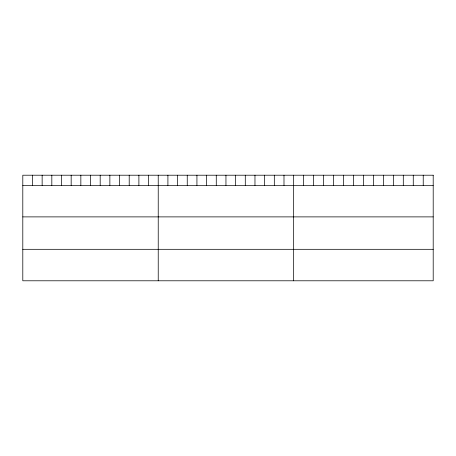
<?xml version="1.0" encoding="UTF-8"?>
<svg xmlns="http://www.w3.org/2000/svg" width="456" height="456" viewBox="0 0 456 456"><rect width="100%" height="100%" fill="white"/><g stroke="black" fill="none" stroke-linecap="round" stroke-linejoin="round"><path stroke-width="0.68" d="M22.8 185.41L433.2 185.41M22.8 216.885L433.2 216.885M22.8 249.312L433.2 249.312M423.231 175.212L423.231 185.41M413.267 175.212L413.267 185.41M403.298 175.212L403.298 185.41M393.334 175.212L393.334 185.41M383.365 175.212L383.365 185.41M373.401 175.212L373.401 185.41M363.432 175.212L363.432 185.41M353.463 175.212L353.463 185.41M343.499 175.212L343.499 185.41M333.53 175.212L333.53 185.41M323.566 175.212L323.566 185.41M313.597 175.212L313.597 185.41M303.633 175.212L303.633 185.41M293.664 175.212L293.664 280.788M283.991 175.212L283.991 185.41M274.318 175.212L274.318 185.41M264.645 175.212L264.645 185.41M254.967 175.212L254.967 185.41M245.294 175.212L245.294 185.41M235.621 175.212L235.621 185.41M225.948 175.212L225.948 185.41M216.275 175.212L216.275 185.41M206.602 175.212L206.602 185.41M196.929 175.212L196.929 185.41M187.251 175.212L187.251 185.41M177.578 175.212L177.578 185.41M167.905 175.212L167.905 185.41M158.232 175.212L158.232 280.788M148.559 175.212L148.559 185.41M138.886 175.212L138.886 185.41M129.213 175.212L129.213 185.41M119.535 175.212L119.535 185.41M109.862 175.212L109.862 185.41M100.189 175.212L100.189 185.41M90.516 175.212L90.516 185.41M80.843 175.212L80.843 185.41M71.17 175.212L71.17 185.41M61.497 175.212L61.497 185.41M51.819 175.212L51.819 185.41M42.146 175.212L42.146 185.41M32.473 175.212L32.473 185.41M433.2 175.212L22.8 175.212L22.8 280.788L433.2 280.788L433.2 175.212"/></g></svg>
